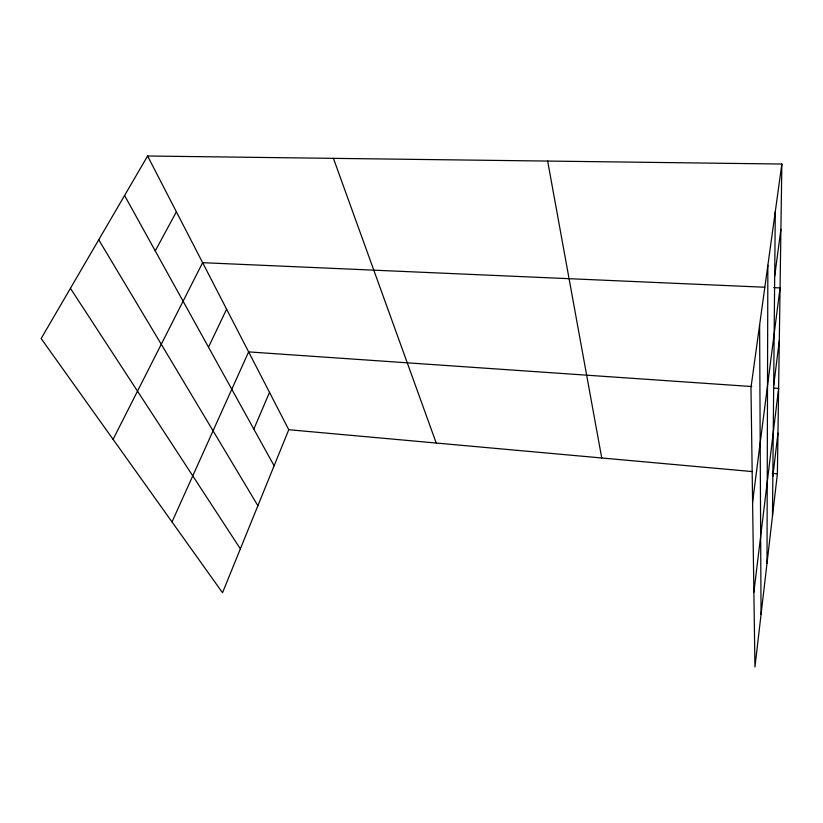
<?xml version="1.0" encoding="UTF-8"?>
<svg xmlns="http://www.w3.org/2000/svg" width="823" height="823" viewBox="0 0 823 823"><rect width="100%" height="100%" fill="white"/><g stroke="black" fill="none" stroke-linecap="round" stroke-linejoin="round"><path stroke-width="1.23" d="M766.995 563.251L767.859 265.315M772.468 516.124L775.297 211.47M781.85 164.034L750.967 387.633L754.948 667L777.385 473.842L781.85 164.034L147.605 156L41.15 338.541L222.519 592.735L288.77 429.719L147.605 156M772.838 476.352L777.972 433.104M753.878 592.149L778.609 388.394L773.507 388.045M773.682 385.771L779.299 340.64M752.603 502.009L780.06 287.906L773.692 287.628M774.7 276.158L780.904 229.37M253.823 429.102L269.512 392.386M172.007 521.936L248.628 351.894L751.79 386.543M208.497 347.172L226.603 309.191M113.08 439.359L202.623 262.681L764.762 287.237M155.238 250.881L176.4 211.83M288.77 429.719L752.088 471.558M772.324 473.39L777.385 473.842M70.428 288.348L240.357 548.838M98.739 239.791L257.887 505.723M124.582 195.483L274.11 465.777M333.418 158.355L436.231 443.041M547.645 161.071L601.736 457.989M759.608 325.044L761.049 614.472"/></g></svg>
